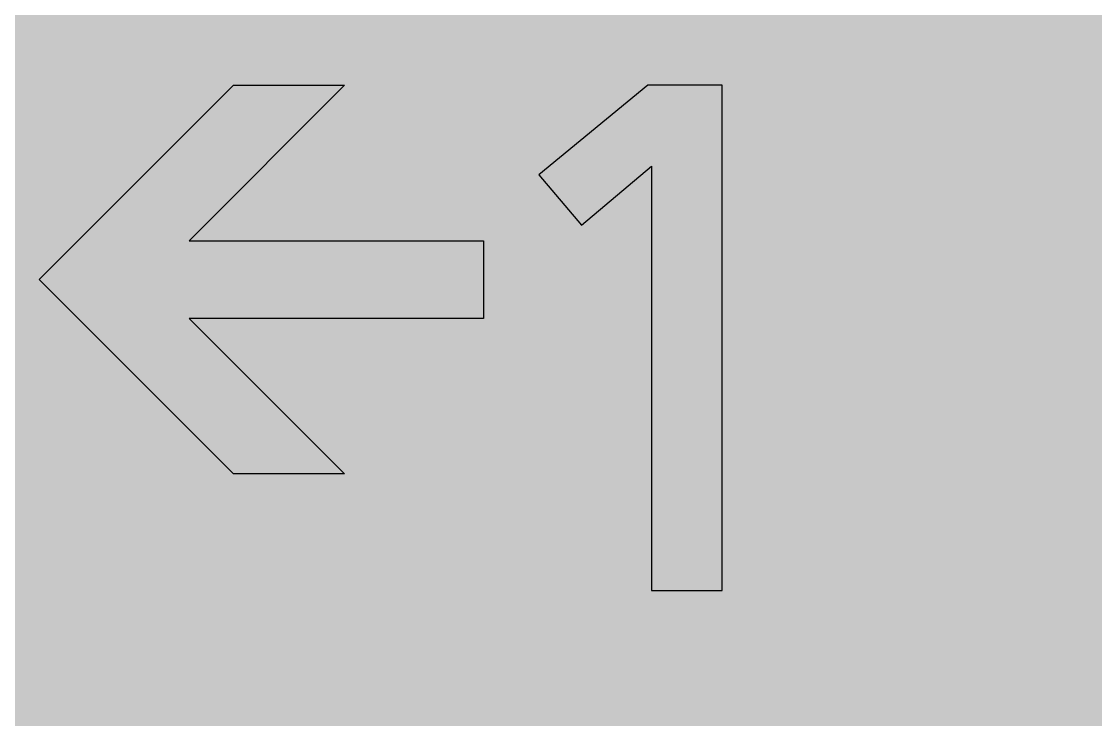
# Model space of a CAD drawing. Header units: millimetres. Extents: x 0 to 212, y 0 to 212.
# Drawn here: x 44.8 to 113, y 44.4 to 88.8 of the extents above; entities that cross this region are included whole.
import ezdxf

# ---------------------------------------------------------------- set-up
doc = ezdxf.new("R2010")
doc.units = ezdxf.units.MM

msp = doc.modelspace()

# ---------------------------------------------------------------- hatches: boundary and pattern name
for color, points in [(254, [(211.7189, 105.8869), (211.709, 107.2007), (211.6861, 108.5139), (211.6455, 109.8245), (211.5871, 111.1326), (211.5134, 112.4407), (211.4245, 113.7437), (211.3204, 115.0468), (211.201, 116.3447), (211.0638, 117.6426), (210.9114, 118.9355), (210.7413, 120.2258), (210.5584, 121.5136), (210.3577, 122.7988), (210.1418, 124.079), (209.9107, 125.3566), (209.6643, 126.6292), (209.4027, 127.8992), (209.1258, 129.1641), (208.8337, 130.4239), (208.5264, 131.6812), (208.2038, 132.936), (207.866, 134.1831), (207.5104, 135.4277), (207.1421, 136.6647), (206.7611, 137.8991), (206.3623, 139.1285), (205.9483, 140.3502), (205.5216, 141.5694), (205.0771, 142.781), (204.6199, 143.9901), (204.1474, 145.1915), (203.6623, 146.3853), (203.1619, 147.574), (202.6463, 148.7576), (202.1154, 149.9362), (201.5693, 151.1046), (201.0105, 152.2705), (200.439, 153.4262), (199.8523, 154.5768), (199.2503, 155.7198), (198.6356, 156.8577), (198.0057, 157.9855), (197.3605, 159.1081), (196.7052, 160.2232), (196.0321, 161.3281), (195.3489, 162.4279), (194.6504, 163.5176), (193.9366, 164.6022), (193.2102, 165.6766), (192.471, 166.7434), (191.7167, 167.8), (190.9521, 168.849), (190.1698, 169.8904), (189.3773, 170.9217), (188.5696, 171.9428), (187.7517, 172.9562), (186.9161, 173.9621), (186.0702, 174.9552), (185.2117, 175.9407), (184.338, 176.9161), (183.454, 177.8838), (182.5549, 178.8389), (181.643, 179.7837), (180.721, 180.7185), (179.7837, 181.643), (178.8389, 182.5549), (177.8838, 183.454), (176.9161, 184.338), (175.9407, 185.2117), (174.9552, 186.0702), (173.9621, 186.9161), (172.9562, 187.7492), (171.9428, 188.5696), (170.9217, 189.3773), (169.8904, 190.1698), (168.849, 190.9496), (167.8, 191.7167), (166.7408, 192.471), (165.6766, 193.2102), (164.6022, 193.9366), (163.5176, 194.6504), (162.4279, 195.3489), (161.3281, 196.0321), (160.2232, 196.7052), (159.1081, 197.3631), (157.9855, 198.0057), (156.8577, 198.6356), (155.7198, 199.2503), (154.5768, 199.8523), (153.4262, 200.439), (152.2705, 201.0131), (151.1046, 201.5719), (149.9362, 202.1154), (148.7576, 202.6463), (147.574, 203.1619), (146.3853, 203.6623), (145.1889, 204.15), (143.9875, 204.6199), (142.781, 205.0796), (141.5694, 205.5216), (140.3502, 205.9483), (139.1285, 206.3623), (137.8991, 206.7611), (136.6647, 207.1446), (135.4252, 207.5129), (134.1831, 207.866), (132.9334, 208.2038), (131.6812, 208.5264), (130.4239, 208.8337), (129.1641, 209.1284), (127.8966, 209.4052), (126.6292, 209.6668), (125.3541, 209.9132), (124.0765, 210.1444), (122.7963, 210.3603), (121.5136, 210.5584), (120.2258, 210.7438), (118.9355, 210.9114), (117.6401, 211.0638), (116.3447, 211.201), (115.0468, 211.3229), (113.7437, 211.4271), (112.4382, 211.516), (111.1326, 211.5896), (109.8245, 211.6455), (108.5113, 211.6861), (107.1982, 211.7115), (105.885, 211.7192), (104.5693, 211.7115), (103.2561, 211.6861), (101.9454, 211.6455), (100.6373, 211.5896), (99.3292, 211.516), (98.0262, 211.4271), (96.7232, 211.3229), (95.4253, 211.201), (94.1273, 211.0638), (92.8345, 210.9114), (91.5441, 210.7438), (90.2564, 210.5584), (88.9711, 210.3603), (87.691, 210.1444), (86.4133, 209.9132), (85.1408, 209.6668), (83.8708, 209.4052), (82.6059, 209.1284), (81.346, 208.8337), (80.0887, 208.5264), (78.834, 208.2038), (77.5868, 207.866), (76.3422, 207.5129), (75.1053, 207.1446), (73.8708, 206.7611), (72.6415, 206.3623), (71.4197, 205.9483), (70.2005, 205.5216), (68.9889, 205.0796), (67.7799, 204.6199), (66.5785, 204.15), (65.3847, 203.6623), (64.196, 203.1619), (63.0123, 202.6463), (61.8338, 202.1154), (60.6628, 201.5719), (59.4995, 201.0131), (58.3438, 200.439), (57.1932, 199.8523), (56.0502, 199.2503), (54.9123, 198.6356), (53.7845, 198.0057), (52.6618, 197.3631), (51.5468, 196.7052), (50.4419, 196.0321), (49.342, 195.3489), (48.2524, 194.6504), (47.1678, 193.9366), (46.0934, 193.2102), (45.0266, 192.471), (43.9699, 191.7167), (42.9209, 190.9496), (41.8795, 190.1698), (40.8483, 189.3773), (39.8272, 188.5696), (38.8137, 187.7492), (37.8079, 186.9161), (36.8148, 186.0702), (35.8292, 185.2117), (34.8539, 184.338), (33.8861, 183.454), (32.9311, 182.5549), (31.9862, 181.643), (31.049, 180.7185), (30.1269, 179.7837), (29.2151, 178.8389), (28.3159, 177.8838), (27.432, 176.9161), (26.5582, 175.9407), (25.6997, 174.9552), (24.8539, 173.9621), (24.0208, 172.9562), (23.2004, 171.9428), (22.3926, 170.9217), (21.6002, 169.8904), (20.8204, 168.849), (20.0533, 167.8), (19.2989, 166.7434), (18.5598, 165.6766), (17.8333, 164.6022), (17.1196, 163.5176), (16.4211, 162.4279), (15.7378, 161.3281), (15.0647, 160.2232), (14.4069, 159.1081), (13.7643, 157.9855), (13.1343, 156.8577), (12.5197, 155.7198), (11.9177, 154.5768), (11.3309, 153.4262), (10.7569, 152.2705), (10.1981, 151.1046), (9.6545, 149.9362), (9.1237, 148.7576), (8.6081, 147.574), (8.1077, 146.3853), (7.62, 145.1915), (7.1501, 143.9901), (6.6904, 142.781), (6.2484, 141.5694), (5.8217, 140.3502), (5.4077, 139.1285), (5.0089, 137.8991), (4.6253, 136.6647), (4.257, 135.4277), (3.904, 134.1831), (3.5662, 132.936), (3.2436, 131.6812), (2.9362, 130.4239), (2.6416, 129.1641), (2.3647, 127.8992), (2.1031, 126.6292), (1.8567, 125.3566), (1.6256, 124.079), (1.4097, 122.7988), (1.2116, 121.5136), (1.0262, 120.2258), (0.8585, 118.9355), (0.7061, 117.6426), (0.569, 116.3447), (0.447, 115.0468), (0.3429, 113.7437), (0.254, 112.4407), (0.1803, 111.1326), (0.1245, 109.8245), (0.0838, 108.5139), (0.0584, 107.2007), (0.0508, 105.885), (0.0584, 104.5718), (0.0838, 103.2586), (0.1245, 101.9454), (0.1803, 100.6373), (0.254, 99.3318), (0.3429, 98.0262), (0.447, 96.7232), (0.569, 95.4253), (0.7061, 94.1299), (0.8585, 92.8345), (1.0262, 91.5441), (1.2116, 90.2564), (1.4097, 88.9737), (1.6256, 87.6935), (1.8567, 86.4159), (2.1031, 85.1408), (2.3647, 83.8733), (2.6416, 82.6059), (2.9362, 81.346), (3.2436, 80.0887), (3.5662, 78.8365), (3.904, 77.5868), (4.257, 76.3448), (4.6253, 75.1053), (5.0089, 73.8708), (5.4077, 72.6415), (5.8217, 71.4197), (6.2484, 70.2005), (6.6904, 68.9889), (7.1501, 67.7824), (7.62, 66.581), (8.1077, 65.3847), (8.6081, 64.196), (9.1237, 63.0123), (9.6545, 61.8338), (10.1981, 60.6654), (10.7569, 59.4995), (11.3309, 58.3438), (11.9177, 57.1932), (12.5197, 56.0502), (13.1343, 54.9123), (13.7643, 53.7845), (14.4069, 52.6618), (15.0647, 51.5468), (15.7378, 50.4419), (16.4211, 49.342), (17.1196, 48.2524), (17.8333, 47.1678), (18.5598, 46.0934), (19.2989, 45.0291), (20.0533, 43.9699), (20.8204, 42.9209), (21.6002, 41.8795), (22.3926, 40.8483), (23.2004, 39.8272), (24.0208, 38.8137), (24.8539, 37.8079), (25.6997, 36.8148), (26.5582, 35.8292), (27.432, 34.8539), (28.3159, 33.8861), (29.2151, 32.9311), (30.1269, 31.9862), (31.049, 31.049), (31.9862, 30.1269), (32.9311, 29.2151), (33.8861, 28.3159), (34.8539, 27.432), (35.8292, 26.5582), (36.8148, 25.6997), (37.8079, 24.8539), (38.8137, 24.0182), (39.8272, 23.2004), (40.8483, 22.3926), (41.8795, 21.6002), (42.9209, 20.8178), (43.9699, 20.0533), (45.0266, 19.2989), (46.0934, 18.5598), (47.1678, 17.8333), (48.2524, 17.1196), (49.342, 16.4211), (50.4419, 15.7378), (51.5468, 15.0647), (52.6618, 14.4094), (53.7845, 13.7643), (54.9123, 13.1343), (56.0502, 12.5197), (57.1932, 11.9177), (58.3438, 11.3309), (59.4995, 10.7594), (60.6628, 10.2006), (61.8338, 9.6545), (63.0123, 9.1237), (64.196, 8.6081), (65.3847, 8.1077), (66.5785, 7.6225), (67.7799, 7.1501), (68.9889, 6.6929), (70.2005, 6.2484), (71.4197, 5.8217), (72.6415, 5.4077), (73.8708, 5.0089), (75.1053, 4.6279), (76.3422, 4.2596), (77.5868, 3.904), (78.834, 3.5662), (80.0887, 3.2436), (81.346, 2.9362), (82.6059, 2.6441), (83.8708, 2.3673), (85.1408, 2.1057), (86.4133, 1.8593), (87.691, 1.6281), (88.9711, 1.4122), (90.2564, 1.2116), (91.5441, 1.0287), (92.8345, 0.8585), (94.1273, 0.7061), (95.4253, 0.569), (96.7232, 0.4496), (98.0262, 0.3454), (99.3292, 0.2565), (100.6373, 0.1829), (101.9454, 0.1245), (103.2561, 0.0838), (104.5693, 0.061), (105.885, 0.0533), (107.1982, 0.061), (108.5113, 0.0838), (109.8245, 0.1245), (111.1326, 0.1829), (112.4382, 0.2565), (113.7437, 0.3454), (115.0468, 0.4496), (116.3447, 0.569), (117.6401, 0.7061), (118.9355, 0.8585), (120.2258, 1.0287), (121.5136, 1.2116), (122.7963, 1.4122), (124.0765, 1.6281), (125.3541, 1.8593), (126.6292, 2.1057), (127.8966, 2.3673), (129.1641, 2.6441), (130.4239, 2.9362), (131.6812, 3.2436), (132.9334, 3.5662), (134.1831, 3.904), (135.4252, 4.2596), (136.6647, 4.6279), (137.8991, 5.0089), (139.1285, 5.4077), (140.3502, 5.8217), (141.5694, 6.2484), (142.781, 6.6929), (143.9875, 7.1501), (145.1889, 7.6225), (146.3853, 8.1077), (147.574, 8.6081), (148.7576, 9.1237), (149.9362, 9.6545), (151.1046, 10.2006), (152.2705, 10.7594), (153.4262, 11.3309), (154.5768, 11.9177), (155.7198, 12.5197), (156.8577, 13.1343), (157.9855, 13.7643), (159.1081, 14.4094), (160.2232, 15.0647), (161.3281, 15.7378), (162.4279, 16.4211), (163.5176, 17.1196), (164.6022, 17.8333), (165.6766, 18.5598), (166.7408, 19.2989), (167.8, 20.0533), (168.849, 20.8178), (169.8904, 21.6002), (170.9217, 22.3926), (171.9428, 23.2004), (172.9562, 24.0182), (173.9621, 24.8539), (174.9552, 25.6997), (175.9407, 26.5582), (176.9161, 27.432), (177.8838, 28.3159), (178.8389, 29.2151), (179.7837, 30.1269), (180.721, 31.049), (181.643, 31.9862), (182.5549, 32.9311), (183.454, 33.8861), (184.338, 34.8539), (185.2117, 35.8292), (186.0702, 36.8148), (186.9161, 37.8079), (187.7517, 38.8137), (188.5696, 39.8272), (189.3773, 40.8483), (190.1698, 41.8795), (190.9521, 42.9209), (191.7167, 43.9699), (192.471, 45.0291), (193.2102, 46.0934), (193.9366, 47.1678), (194.6504, 48.2524), (195.3489, 49.342), (196.0321, 50.4419), (196.7052, 51.5468), (197.3605, 52.6618), (198.0057, 53.7845), (198.6356, 54.9123), (199.2503, 56.0502), (199.8523, 57.1932), (200.439, 58.3438), (201.0105, 59.4995), (201.5693, 60.6654), (202.1154, 61.8338), (202.6463, 63.0123), (203.1619, 64.196), (203.6623, 65.3847), (204.1474, 66.581), (204.6199, 67.7824), (205.0771, 68.9889), (205.5216, 70.2005), (205.9483, 71.4197), (206.3623, 72.6415), (206.7611, 73.8708), (207.1421, 75.1053), (207.5104, 76.3448), (207.866, 77.5868), (208.2038, 78.8365), (208.5264, 80.0887), (208.8337, 81.346), (209.1258, 82.6059), (209.4027, 83.8733), (209.6643, 85.1408), (209.9107, 86.4159), (210.1418, 87.6935), (210.3577, 88.9737), (210.5584, 90.2564), (210.7413, 91.5441), (210.9114, 92.8345), (211.0638, 94.1299), (211.201, 95.4253), (211.3204, 96.7232), (211.4245, 98.0262), (211.5134, 99.3318), (211.5871, 100.6373), (211.6455, 101.9454), (211.6861, 103.2586), (211.709, 104.5718), (211.7166, 105.885)]), (59, [(45.9133, 72.3731), (58.2605, 84.7203), (65.3161, 84.7203), (55.4383, 74.8425), (74.1355, 74.8425), (74.1355, 69.9036), (55.4383, 69.9036), (65.3161, 60.0258), (58.2605, 60.0258)]), (59, [(84.8184, 52.6175), (89.3135, 52.6175), (89.3135, 84.7203), (84.5894, 84.7203), (77.6633, 79.0328), (80.3698, 75.8222), (84.8184, 79.5828)])]:
    msp.add_hatch(color=color).paths.add_polyline_path(points)
h = msp.add_hatch(color=59)
edge = h.paths.add_edge_path()
edge.add_line((105.2724, 81.5548), (105.316, 81.5543))
edge.add_line((105.316, 81.5543), (105.3617, 81.5543))
edge.add_line((105.3617, 81.5543), (105.4075, 81.5518))
edge.add_line((105.4075, 81.5518), (105.4506, 81.5518))
edge.add_line((105.4506, 81.5518), (105.4964, 81.5518))
edge.add_line((105.4964, 81.5518), (105.5421, 81.5492))
edge.add_line((105.5421, 81.5492), (105.5853, 81.5492))
edge.add_line((105.5853, 81.5492), (105.631, 81.5467))
edge.add_line((105.631, 81.5467), (105.6767, 81.5442))
edge.add_line((105.6767, 81.5442), (105.7199, 81.5416))
edge.add_line((105.7199, 81.5416), (105.7656, 81.5391))
edge.add_line((105.7656, 81.5391), (105.8113, 81.5365))
edge.add_line((105.8113, 81.5365), (105.857, 81.534))
edge.add_line((105.857, 81.534), (105.9002, 81.5315))
edge.add_line((105.9002, 81.5315), (105.9459, 81.5264))
edge.add_line((105.9459, 81.5264), (105.9917, 81.5238))
edge.add_line((105.9917, 81.5238), (106.0374, 81.5188))
edge.add_line((106.0374, 81.5188), (106.0831, 81.5137))
edge.add_line((106.0831, 81.5137), (106.1288, 81.5086))
edge.add_line((106.1288, 81.5086), (106.172, 81.5035))
edge.add_line((106.172, 81.5035), (106.2177, 81.4984))
edge.add_line((106.2177, 81.4984), (106.266, 81.4908))
edge.add_line((106.266, 81.4908), (106.3117, 81.4857))
edge.add_line((106.3117, 81.4857), (106.3574, 81.4781))
edge.add_line((106.3574, 81.4781), (106.4031, 81.4705))
edge.add_line((106.4031, 81.4705), (106.4489, 81.4654))
edge.add_line((106.4489, 81.4654), (106.4971, 81.4553))
edge.add_line((106.4971, 81.4553), (106.5428, 81.4476))
edge.add_line((106.5428, 81.4476), (106.5911, 81.44))
edge.add_line((106.5911, 81.44), (106.6368, 81.4299))
edge.add_line((106.6368, 81.4299), (106.6851, 81.4197))
edge.add_line((106.6851, 81.4197), (106.7333, 81.4095))
edge.add_line((106.7333, 81.4095), (106.7816, 81.3994))
edge.add_line((106.7816, 81.3994), (106.8299, 81.3892))
edge.add_line((106.8299, 81.3892), (106.8781, 81.3791))
edge.add_line((106.8781, 81.3791), (106.9264, 81.3664))
edge.add_line((106.9264, 81.3664), (106.9746, 81.3537))
edge.add_line((106.9746, 81.3537), (107.0254, 81.341))
edge.add_line((107.0254, 81.341), (107.0737, 81.3283))
edge.add_line((107.0737, 81.3283), (107.1245, 81.3156))
edge.add_line((107.1245, 81.3156), (107.1728, 81.3003))
edge.add_line((107.1728, 81.3003), (107.2236, 81.2851))
edge.add_line((107.2236, 81.2851), (107.2744, 81.2698))
edge.add_line((107.2744, 81.2698), (107.3252, 81.2546))
edge.add_line((107.3252, 81.2546), (107.3785, 81.2394))
edge.add_line((107.3785, 81.2394), (107.4293, 81.2216))
edge.add_line((107.4293, 81.2216), (107.4826, 81.2038))
edge.add_line((107.4826, 81.2038), (107.5334, 81.186))
edge.add_line((107.5334, 81.186), (107.5868, 81.1682))
edge.add_line((107.5868, 81.1682), (107.6401, 81.1505))
edge.add_line((107.6401, 81.1505), (107.6935, 81.1301))
edge.add_line((107.6935, 81.1301), (107.7493, 81.1098))
edge.add_line((107.7493, 81.1098), (107.8027, 81.0895))
edge.add_line((107.8027, 81.0895), (107.8586, 81.0666))
edge.add_line((107.8586, 81.0666), (107.9144, 81.0463))
edge.add_line((107.9144, 81.0463), (107.9703, 81.0235))
edge.add_line((107.9703, 81.0235), (108.0262, 81.0006))
edge.add_line((108.0262, 81.0006), (108.0821, 80.9752))
edge.add_line((108.0821, 80.9752), (108.1405, 80.9523))
edge.add_line((108.1405, 80.9523), (108.1989, 80.9269))
edge.add_line((108.1989, 80.9269), (108.2573, 80.9015))
edge.add_line((108.2573, 80.9015), (108.3158, 80.8761))
edge.add_line((108.3158, 80.8761), (108.3742, 80.8482))
edge.add_line((108.3742, 80.8482), (108.4351, 80.8203))
edge.add_line((108.4351, 80.8203), (109.813, 83.9858))
edge.add_line((109.813, 83.9858), (109.7661, 84.0105))
edge.add_line((109.7661, 84.0105), (109.7204, 84.0359))
edge.add_line((109.7204, 84.0359), (109.6721, 84.0613))
edge.add_line((109.6721, 84.0613), (109.6239, 84.0892))
edge.add_line((109.6239, 84.0892), (109.5731, 84.1146))
edge.add_line((109.5731, 84.1146), (109.5223, 84.14))
edge.add_line((109.5223, 84.14), (109.4715, 84.168))
edge.add_line((109.4715, 84.168), (109.4181, 84.1934))
edge.add_line((109.4181, 84.1934), (109.3648, 84.2188))
edge.add_line((109.3648, 84.2188), (109.3114, 84.2467))
edge.add_line((109.3114, 84.2467), (109.2556, 84.2721))
edge.add_line((109.2556, 84.2721), (109.1971, 84.2975))
edge.add_line((109.1971, 84.2975), (109.1413, 84.3255))
edge.add_line((109.1413, 84.3255), (109.0828, 84.3509))
edge.add_line((109.0828, 84.3509), (109.0219, 84.3763))
edge.add_line((109.0219, 84.3763), (108.9635, 84.4017))
edge.add_line((108.9635, 84.4017), (108.9025, 84.4271))
edge.add_line((108.9025, 84.4271), (108.839, 84.455))
edge.add_line((108.839, 84.455), (108.7755, 84.4804))
edge.add_line((108.7755, 84.4804), (108.712, 84.5033))
edge.add_line((108.712, 84.5033), (108.646, 84.5287))
edge.add_line((108.646, 84.5287), (108.5799, 84.5541))
edge.add_line((108.5799, 84.5541), (108.5139, 84.5795))
edge.add_line((108.5139, 84.5795), (108.4453, 84.6023))
edge.add_line((108.4453, 84.6023), (108.3767, 84.6277))
edge.add_line((108.3767, 84.6277), (108.3056, 84.6506))
edge.add_line((108.3056, 84.6506), (108.237, 84.6734))
edge.add_line((108.237, 84.6734), (108.1634, 84.6963))
edge.add_line((108.1634, 84.6963), (108.0922, 84.7192))
edge.add_line((108.0922, 84.7192), (108.0186, 84.742))
edge.add_line((108.0186, 84.742), (107.9424, 84.7649))
edge.add_line((107.9424, 84.7649), (107.8687, 84.7877))
edge.add_line((107.8687, 84.7877), (107.7925, 84.8081))
edge.add_line((107.7925, 84.8081), (107.7138, 84.8284))
edge.add_line((107.7138, 84.8284), (107.6376, 84.8487))
edge.add_line((107.6376, 84.8487), (107.5588, 84.869))
edge.add_line((107.5588, 84.869), (107.4776, 84.8893))
edge.add_line((107.4776, 84.8893), (107.3963, 84.9071))
edge.add_line((107.3963, 84.9071), (107.315, 84.9249))
edge.add_line((107.315, 84.9249), (107.2337, 84.9452))
edge.add_line((107.2337, 84.9452), (107.1499, 84.9605))
edge.add_line((107.1499, 84.9605), (107.0661, 84.9782))
edge.add_line((107.0661, 84.9782), (106.9797, 84.996))
edge.add_line((106.9797, 84.996), (106.8934, 85.0113))
edge.add_line((106.8934, 85.0113), (106.807, 85.0265))
edge.add_line((106.807, 85.0265), (106.7206, 85.0392))
edge.add_line((106.7206, 85.0392), (106.6317, 85.0544))
edge.add_line((106.6317, 85.0544), (106.5428, 85.0671))
edge.add_line((106.5428, 85.0671), (106.4514, 85.0798))
edge.add_line((106.4514, 85.0798), (106.36, 85.0925))
edge.add_line((106.36, 85.0925), (106.2685, 85.1027))
edge.add_line((106.2685, 85.1027), (106.1745, 85.1129))
edge.add_line((106.1745, 85.1129), (106.0806, 85.123))
edge.add_line((106.0806, 85.123), (105.9866, 85.1332))
edge.add_line((105.9866, 85.1332), (105.8926, 85.1408))
edge.add_line((105.8926, 85.1408), (105.7961, 85.1484))
edge.add_line((105.7961, 85.1484), (105.697, 85.1535))
edge.add_line((105.697, 85.1535), (105.6005, 85.1611))
edge.add_line((105.6005, 85.1611), (105.5014, 85.1637))
edge.add_line((105.5014, 85.1637), (105.4024, 85.1687))
edge.add_line((105.4024, 85.1687), (105.3008, 85.1713))
edge.add_line((105.3008, 85.1713), (105.1992, 85.1738))
edge.add_line((105.1992, 85.1738), (105.0976, 85.1764))
edge.add_line((105.0976, 85.1764), (104.996, 85.1764))
edge.add_line((104.996, 85.1764), (104.6861, 85.1687))
edge.add_line((104.6861, 85.1687), (104.3813, 85.151))
edge.add_line((104.3813, 85.151), (104.079, 85.1205))
edge.add_line((104.079, 85.1205), (103.7819, 85.0773))
edge.add_line((103.7819, 85.0773), (103.4898, 85.024))
edge.add_line((103.4898, 85.024), (103.2002, 84.9554))
edge.add_line((103.2002, 84.9554), (102.9183, 84.8792))
edge.add_line((102.9183, 84.8792), (102.6363, 84.7877))
edge.add_line((102.6363, 84.7877), (102.362, 84.6887))
edge.add_line((102.362, 84.6887), (102.0902, 84.5744))
edge.add_line((102.0902, 84.5744), (101.8235, 84.4525))
edge.add_line((101.8235, 84.4525), (101.5619, 84.3178))
edge.add_line((101.5619, 84.3178), (101.3028, 84.1731))
edge.add_line((101.3028, 84.1731), (101.0514, 84.0181))
edge.add_line((101.0514, 84.0181), (100.7999, 83.8505))
edge.add_line((100.7999, 83.8505), (100.5561, 83.6752))
edge.add_line((100.5561, 83.6752), (100.3173, 83.4873))
edge.add_line((100.3173, 83.4873), (100.0811, 83.2917))
edge.add_line((100.0811, 83.2917), (99.8499, 83.0859))
edge.add_line((99.8499, 83.0859), (99.6239, 82.87))
edge.add_line((99.6239, 82.87), (99.4029, 82.644))
edge.add_line((99.4029, 82.644), (99.1845, 82.4078))
edge.add_line((99.1845, 82.4078), (98.9736, 82.1639))
edge.add_line((98.9736, 82.1639), (98.7654, 81.9099))
edge.add_line((98.7654, 81.9099), (98.5622, 81.6458))
edge.add_line((98.5622, 81.6458), (98.364, 81.374))
edge.add_line((98.364, 81.374), (98.171, 81.0946))
edge.add_line((98.171, 81.0946), (97.9805, 80.805))
edge.add_line((97.9805, 80.805), (97.7976, 80.5078))
edge.add_line((97.7976, 80.5078), (97.6173, 80.2005))
edge.add_line((97.6173, 80.2005), (97.4446, 79.8855))
edge.add_line((97.4446, 79.8855), (97.2744, 79.5655))
edge.add_line((97.2744, 79.5655), (97.1093, 79.2353))
edge.add_line((97.1093, 79.2353), (96.9493, 78.8975))
edge.add_line((96.9493, 78.8975), (96.7943, 78.552))
edge.add_line((96.7943, 78.552), (96.6445, 78.199))
edge.add_line((96.6445, 78.199), (96.4997, 77.8383))
edge.add_line((96.4997, 77.8383), (96.36, 77.47))
edge.add_line((96.36, 77.47), (96.2254, 77.0966))
edge.add_line((96.2254, 77.0966), (96.0933, 76.7156))
edge.add_line((96.0933, 76.7156), (95.9688, 76.327))
edge.add_line((95.9688, 76.327), (95.8494, 75.9308))
edge.add_line((95.8494, 75.9308), (95.7351, 75.5294))
edge.add_line((95.7351, 75.5294), (95.6259, 75.123))
edge.add_line((95.6259, 75.123), (95.5192, 74.709))
edge.add_line((95.5192, 74.709), (95.4202, 74.2899))
edge.add_line((95.4202, 74.2899), (95.3262, 73.8632))
edge.add_line((95.3262, 73.8632), (95.2373, 73.4339))
edge.add_line((95.2373, 73.4339), (95.1535, 72.9971))
edge.add_line((95.1535, 72.9971), (95.0747, 72.5526))
edge.add_line((95.0747, 72.5526), (95.0011, 72.1055))
edge.add_line((95.0011, 72.1055), (94.935, 71.6534))
edge.add_line((94.935, 71.6534), (94.8715, 71.1962))
edge.add_line((94.8715, 71.1962), (94.8131, 70.7339))
edge.add_line((94.8131, 70.7339), (94.7623, 70.2666))
edge.add_line((94.7623, 70.2666), (94.7166, 69.7941))
edge.add_line((94.7166, 69.7941), (94.6734, 69.3166))
edge.add_line((94.6734, 69.3166), (94.6379, 68.8365))
edge.add_line((94.6379, 68.8365), (94.6074, 68.3514))
edge.add_line((94.6074, 68.3514), (94.5845, 67.8637))
edge.add_line((94.5845, 67.8637), (94.5642, 67.371))
edge.add_line((94.5642, 67.371), (94.549, 66.8731))
edge.add_line((94.549, 66.8731), (94.5413, 66.3727))
edge.add_line((94.5413, 66.3727), (94.5388, 65.8698))
edge.add_line((94.5388, 65.8698), (94.5413, 65.4507))
edge.add_line((94.5413, 65.4507), (94.5464, 65.0367))
edge.add_line((94.5464, 65.0367), (94.554, 64.6278))
edge.add_line((94.554, 64.6278), (94.5642, 64.2264))
edge.add_line((94.5642, 64.2264), (94.5794, 63.8327))
edge.add_line((94.5794, 63.8327), (94.5972, 63.4441))
edge.add_line((94.5972, 63.4441), (94.6201, 63.0631))
edge.add_line((94.6201, 63.0631), (94.6455, 62.6872))
edge.add_line((94.6455, 62.6872), (94.6734, 62.3164))
edge.add_line((94.6734, 62.3164), (94.7064, 61.9557))
edge.add_line((94.7064, 61.9557), (94.742, 61.6001))
edge.add_line((94.742, 61.6001), (94.7826, 61.2496))
edge.add_line((94.7826, 61.2496), (94.8258, 60.9067))
edge.add_line((94.8258, 60.9067), (94.8715, 60.5688))
edge.add_line((94.8715, 60.5688), (94.9223, 60.2386))
edge.add_line((94.9223, 60.2386), (94.9757, 59.9161))
edge.add_line((94.9757, 59.9161), (95.0341, 59.5986))
edge.add_line((95.0341, 59.5986), (95.0976, 59.2887))
edge.add_line((95.0976, 59.2887), (95.1636, 58.9839))
edge.add_line((95.1636, 58.9839), (95.2322, 58.6867))
edge.add_line((95.2322, 58.6867), (95.3059, 58.3946))
edge.add_line((95.3059, 58.3946), (95.3846, 58.1101))
edge.add_line((95.3846, 58.1101), (95.4659, 57.8333))
edge.add_line((95.4659, 57.8333), (95.5523, 57.5615))
edge.add_line((95.5523, 57.5615), (95.6437, 57.2948))
edge.add_line((95.6437, 57.2948), (95.7377, 57.0382))
edge.add_line((95.7377, 57.0382), (95.8342, 56.7842))
edge.add_line((95.8342, 56.7842), (95.9383, 56.5404))
edge.add_line((95.9383, 56.5404), (96.045, 56.3016))
edge.add_line((96.045, 56.3016), (96.1568, 56.0705))
edge.add_line((96.1568, 56.0705), (96.2711, 55.8444))
edge.add_line((96.2711, 55.8444), (96.3905, 55.626))
edge.add_line((96.3905, 55.626), (96.5149, 55.4126))
edge.add_line((96.5149, 55.4126), (96.6445, 55.2069))
edge.add_line((96.6445, 55.2069), (96.7765, 55.0088))
edge.add_line((96.7765, 55.0088), (96.9137, 54.8157))
edge.add_line((96.9137, 54.8157), (97.0559, 54.6303))
edge.add_line((97.0559, 54.6303), (97.2033, 54.4525))
edge.add_line((97.2033, 54.4525), (97.3557, 54.2798))
edge.add_line((97.3557, 54.2798), (97.5106, 54.1147))
edge.add_line((97.5106, 54.1147), (97.6732, 53.9547))
edge.add_line((97.6732, 53.9547), (97.8383, 53.8023))
edge.add_line((97.8383, 53.8023), (98.0084, 53.6575))
edge.add_line((98.0084, 53.6575), (98.1837, 53.5178))
edge.add_line((98.1837, 53.5178), (98.3615, 53.3857))
edge.add_line((98.3615, 53.3857), (98.5469, 53.2613))
edge.add_line((98.5469, 53.2613), (98.7374, 53.1419))
edge.add_line((98.7374, 53.1419), (98.933, 53.0301))
edge.add_line((98.933, 53.0301), (99.1311, 52.9234))
edge.add_line((99.1311, 52.9234), (99.3369, 52.8244))
edge.add_line((99.3369, 52.8244), (99.5451, 52.7329))
edge.add_line((99.5451, 52.7329), (99.761, 52.6491))
edge.add_line((99.761, 52.6491), (99.9795, 52.5704))
edge.add_line((99.9795, 52.5704), (100.2055, 52.4993))
edge.add_line((100.2055, 52.4993), (100.4367, 52.4332))
edge.add_line((100.4367, 52.4332), (100.6704, 52.3748))
edge.add_line((100.6704, 52.3748), (100.9117, 52.324))
edge.add_line((100.9117, 52.324), (101.158, 52.2808))
edge.add_line((101.158, 52.2808), (101.4095, 52.2427))
edge.add_line((101.4095, 52.2427), (101.666, 52.2122))
edge.add_line((101.666, 52.2122), (101.9302, 52.1868))
edge.add_line((101.9302, 52.1868), (102.1969, 52.1716))
edge.add_line((102.1969, 52.1716), (102.4712, 52.1614))
edge.add_line((102.4712, 52.1614), (102.7506, 52.1564))
edge.add_line((102.7506, 52.1564), (102.9538, 52.1589))
edge.add_line((102.9538, 52.1589), (103.157, 52.1665))
edge.add_line((103.157, 52.1665), (103.3577, 52.1792))
edge.add_line((103.3577, 52.1792), (103.5583, 52.1945))
edge.add_line((103.5583, 52.1945), (103.759, 52.2173))
edge.add_line((103.759, 52.2173), (103.9571, 52.2427))
edge.add_line((103.9571, 52.2427), (104.1552, 52.2732))
edge.add_line((104.1552, 52.2732), (104.3508, 52.3113))
edge.add_line((104.3508, 52.3113), (104.5464, 52.3519))
edge.add_line((104.5464, 52.3519), (104.7394, 52.3977))
edge.add_line((104.7394, 52.3977), (104.9299, 52.4485))
edge.add_line((104.9299, 52.4485), (105.1204, 52.5043))
edge.add_line((105.1204, 52.5043), (105.3084, 52.5653))
edge.add_line((105.3084, 52.5653), (105.4964, 52.6313))
edge.add_line((105.4964, 52.6313), (105.6792, 52.705))
edge.add_line((105.6792, 52.705), (105.8621, 52.7812))
edge.add_line((105.8621, 52.7812), (106.0425, 52.8625))
edge.add_line((106.0425, 52.8625), (106.2228, 52.9488))
edge.add_line((106.2228, 52.9488), (106.3981, 53.0428))
edge.add_line((106.3981, 53.0428), (106.5733, 53.1393))
edge.add_line((106.5733, 53.1393), (106.746, 53.2435))
edge.add_line((106.746, 53.2435), (106.9137, 53.3502))
edge.add_line((106.9137, 53.3502), (107.0813, 53.4645))
edge.add_line((107.0813, 53.4645), (107.2464, 53.5838))
edge.add_line((107.2464, 53.5838), (107.409, 53.7083))
edge.add_line((107.409, 53.7083), (107.569, 53.8378))
edge.add_line((107.569, 53.8378), (107.7239, 53.975))
edge.add_line((107.7239, 53.975), (107.8789, 54.1147))
edge.add_line((107.8789, 54.1147), (108.0287, 54.262))
edge.add_line((108.0287, 54.262), (108.1786, 54.4144))
edge.add_line((108.1786, 54.4144), (108.3234, 54.5719))
edge.add_line((108.3234, 54.5719), (108.4656, 54.737))
edge.add_line((108.4656, 54.737), (108.6028, 54.9072))
edge.add_line((108.6028, 54.9072), (108.7374, 55.0799))
edge.add_line((108.7374, 55.0799), (108.8695, 55.2628))
edge.add_line((108.8695, 55.2628), (108.999, 55.4482))
edge.add_line((108.999, 55.4482), (109.1235, 55.6412))
edge.add_line((109.1235, 55.6412), (109.2454, 55.8394))
edge.add_line((109.2454, 55.8394), (109.3648, 56.0451))
edge.add_line((109.3648, 56.0451), (109.4791, 56.2559))
edge.add_line((109.4791, 56.2559), (109.5883, 56.4718))
edge.add_line((109.5883, 56.4718), (109.695, 56.6928))
edge.add_line((109.695, 56.6928), (109.7991, 56.9214))
edge.add_line((109.7991, 56.9214), (109.8956, 57.1551))
edge.add_line((109.8956, 57.1551), (109.9922, 57.3964))
edge.add_line((109.9922, 57.3964), (110.0811, 57.6428))
edge.add_line((110.0811, 57.6428), (110.1674, 57.8968))
edge.add_line((110.1674, 57.8968), (110.2487, 58.1533))
edge.add_line((110.2487, 58.1533), (110.3274, 58.42))
edge.add_line((110.3274, 58.42), (110.4011, 58.6918))
edge.add_line((110.4011, 58.6918), (110.4697, 58.9686))
edge.add_line((110.4697, 58.9686), (110.5332, 59.2531))
edge.add_line((110.5332, 59.2531), (110.5916, 59.5427))
edge.add_line((110.5916, 59.5427), (110.6475, 59.8399))
edge.add_line((110.6475, 59.8399), (110.6957, 60.1421))
edge.add_line((110.6957, 60.1421), (110.7415, 60.452))
edge.add_line((110.7415, 60.452), (110.7796, 60.767))
edge.add_line((110.7796, 60.767), (110.8151, 61.0895))
edge.add_line((110.8151, 61.0895), (110.8456, 61.4197))
edge.add_line((110.8456, 61.4197), (110.8685, 61.755))
edge.add_line((110.8685, 61.755), (110.8888, 62.0979))
edge.add_line((110.8888, 62.0979), (110.9015, 62.4459))
edge.add_line((110.9015, 62.4459), (110.9091, 62.8015))
edge.add_line((110.9091, 62.8015), (110.9116, 63.1647))
edge.add_line((110.9116, 63.1647), (110.9116, 63.4949))
edge.add_line((110.9116, 63.4949), (110.904, 63.8226))
edge.add_line((110.904, 63.8226), (110.8913, 64.1426))
edge.add_line((110.8913, 64.1426), (110.8761, 64.455))
edge.add_line((110.8761, 64.455), (110.8558, 64.7624))
edge.add_line((110.8558, 64.7624), (110.8304, 65.0646))
edge.add_line((110.8304, 65.0646), (110.8024, 65.3593))
edge.add_line((110.8024, 65.3593), (110.7694, 65.6488))
edge.add_line((110.7694, 65.6488), (110.7313, 65.9333))
edge.add_line((110.7313, 65.9333), (110.6881, 66.2102))
edge.add_line((110.6881, 66.2102), (110.6449, 66.482))
edge.add_line((110.6449, 66.482), (110.5941, 66.7461))
edge.add_line((110.5941, 66.7461), (110.5408, 67.0077))
edge.add_line((110.5408, 67.0077), (110.4849, 67.2617))
edge.add_line((110.4849, 67.2617), (110.424, 67.5081))
edge.add_line((110.424, 67.5081), (110.3579, 67.752))
edge.add_line((110.3579, 67.752), (110.2919, 67.9882))
edge.add_line((110.2919, 67.9882), (110.2182, 68.2193))
edge.add_line((110.2182, 68.2193), (110.1446, 68.4428))
edge.add_line((110.1446, 68.4428), (110.0658, 68.6638))
edge.add_line((110.0658, 68.6638), (109.9845, 68.8772))
edge.add_line((109.9845, 68.8772), (109.8982, 69.0855))
edge.add_line((109.8982, 69.0855), (109.8118, 69.2887))
edge.add_line((109.8118, 69.2887), (109.7204, 69.4842))
edge.add_line((109.7204, 69.4842), (109.6264, 69.6773))
edge.add_line((109.6264, 69.6773), (109.5299, 69.8627))
edge.add_line((109.5299, 69.8627), (109.4283, 70.0456))
edge.add_line((109.4283, 70.0456), (109.3267, 70.2208))
edge.add_line((109.3267, 70.2208), (109.22, 70.391))
edge.add_line((109.22, 70.391), (109.1133, 70.5536))
edge.add_line((109.1133, 70.5536), (109.0016, 70.7136))
edge.add_line((109.0016, 70.7136), (108.8898, 70.8685))
edge.add_line((108.8898, 70.8685), (108.773, 71.0184))
edge.add_line((108.773, 71.0184), (108.6561, 71.1606))
edge.add_line((108.6561, 71.1606), (108.5342, 71.3003))
edge.add_line((108.5342, 71.3003), (108.4123, 71.4324))
edge.add_line((108.4123, 71.4324), (108.2878, 71.562))
edge.add_line((108.2878, 71.562), (108.1608, 71.6839))
edge.add_line((108.1608, 71.6839), (108.0313, 71.8033))
edge.add_line((108.0313, 71.8033), (107.9017, 71.915))
edge.add_line((107.9017, 71.915), (107.7671, 72.0242))
edge.add_line((107.7671, 72.0242), (107.6325, 72.1258))
edge.add_line((107.6325, 72.1258), (107.4979, 72.2249))
edge.add_line((107.4979, 72.2249), (107.3582, 72.3189))
edge.add_line((107.3582, 72.3189), (107.2185, 72.4078))
edge.add_line((107.2185, 72.4078), (107.0788, 72.4916))
edge.add_line((107.0788, 72.4916), (106.934, 72.5703))
edge.add_line((106.934, 72.5703), (106.7918, 72.644))
edge.add_line((106.7918, 72.644), (106.647, 72.7126))
edge.add_line((106.647, 72.7126), (106.4997, 72.7786))
edge.add_line((106.4997, 72.7786), (106.3523, 72.837))
edge.add_line((106.3523, 72.837), (106.2025, 72.8929))
edge.add_line((106.2025, 72.8929), (106.0526, 72.9437))
edge.add_line((106.0526, 72.9437), (105.9002, 72.9894))
edge.add_line((105.9002, 72.9894), (105.7504, 73.0326))
edge.add_line((105.7504, 73.0326), (105.598, 73.0682))
edge.add_line((105.598, 73.0682), (105.443, 73.1012))
edge.add_line((105.443, 73.1012), (105.2881, 73.1291))
edge.add_line((105.2881, 73.1291), (105.1331, 73.152))
edge.add_line((105.1331, 73.152), (104.9782, 73.1723))
edge.add_line((104.9782, 73.1723), (104.8233, 73.1876))
edge.add_line((104.8233, 73.1876), (104.6658, 73.1977))
edge.add_line((104.6658, 73.1977), (104.5108, 73.2053))
edge.add_line((104.5108, 73.2053), (104.3534, 73.2079))
edge.add_line((104.3534, 73.2079), (104.2594, 73.2053))
edge.add_line((104.2594, 73.2053), (104.1654, 73.2028))
edge.add_line((104.1654, 73.2028), (104.0714, 73.2003))
edge.add_line((104.0714, 73.2003), (103.9774, 73.1926))
edge.add_line((103.9774, 73.1926), (103.8835, 73.185))
edge.add_line((103.8835, 73.185), (103.7895, 73.1774))
edge.add_line((103.7895, 73.1774), (103.698, 73.1672))
edge.add_line((103.698, 73.1672), (103.6041, 73.1545))
edge.add_line((103.6041, 73.1545), (103.5126, 73.1393))
edge.add_line((103.5126, 73.1393), (103.4186, 73.1241))
edge.add_line((103.4186, 73.1241), (103.3272, 73.1088))
edge.add_line((103.3272, 73.1088), (103.2358, 73.0885))
edge.add_line((103.2358, 73.0885), (103.1443, 73.0682))
edge.add_line((103.1443, 73.0682), (103.0529, 73.0479))
edge.add_line((103.0529, 73.0479), (102.9614, 73.025))
edge.add_line((102.9614, 73.025), (102.87, 72.9996))
edge.add_line((102.87, 72.9996), (102.7811, 72.9742))
edge.add_line((102.7811, 72.9742), (102.6922, 72.9463))
edge.add_line((102.6922, 72.9463), (102.6008, 72.9158))
edge.add_line((102.6008, 72.9158), (102.5119, 72.8853))
edge.add_line((102.5119, 72.8853), (102.423, 72.8548))
edge.add_line((102.423, 72.8548), (102.3341, 72.8218))
edge.add_line((102.3341, 72.8218), (102.2477, 72.7862))
edge.add_line((102.2477, 72.7862), (102.1588, 72.7507))
edge.add_line((102.1588, 72.7507), (102.0724, 72.7126))
edge.add_line((102.0724, 72.7126), (101.9835, 72.6719))
edge.add_line((101.9835, 72.6719), (101.8972, 72.6313))
edge.add_line((101.8972, 72.6313), (101.8108, 72.5907))
edge.add_line((101.8108, 72.5907), (101.7245, 72.5475))
edge.add_line((101.7245, 72.5475), (101.6406, 72.5018))
edge.add_line((101.6406, 72.5018), (101.5543, 72.456))
edge.add_line((101.5543, 72.456), (101.4705, 72.4103))
edge.add_line((101.4705, 72.4103), (101.3866, 72.3621))
edge.add_line((101.3866, 72.3621), (101.3028, 72.3113))
edge.add_line((101.3028, 72.3113), (101.219, 72.2605))
edge.add_line((101.219, 72.2605), (101.1377, 72.2071))
edge.add_line((101.1377, 72.2071), (101.0539, 72.1538))
edge.add_line((101.0539, 72.1538), (100.9726, 72.1004))
edge.add_line((100.9726, 72.1004), (100.8913, 72.0446))
edge.add_line((100.8913, 72.0446), (100.8101, 71.9861))
edge.add_line((100.8101, 71.9861), (100.7288, 71.9277))
edge.add_line((100.7288, 71.9277), (100.65, 71.8668))
edge.add_line((100.65, 71.8668), (100.5713, 71.8058))
edge.add_line((100.5713, 71.8058), (100.4926, 71.7448))
edge.add_line((100.4926, 71.7448), (100.4138, 71.6813))
edge.add_line((100.4138, 71.6813), (100.3351, 71.6178))
edge.add_line((100.3351, 71.6178), (100.2589, 71.5518))
edge.add_line((100.2589, 71.5518), (100.1827, 71.4858))
edge.add_line((100.1827, 71.4858), (100.1065, 71.4172))
edge.add_line((100.1065, 71.4172), (100.0303, 71.3486))
edge.add_line((100.0303, 71.3486), (99.9541, 71.2775))
edge.add_line((99.9541, 71.2775), (99.8804, 71.2064))
edge.add_line((99.8804, 71.2064), (99.8068, 71.1352))
edge.add_line((99.8068, 71.1352), (99.7331, 71.0616))
edge.add_line((99.7331, 71.0616), (99.6594, 70.9854))
edge.add_line((99.6594, 70.9854), (99.5883, 70.9117))
edge.add_line((99.5883, 70.9117), (99.5172, 70.8355))
edge.add_line((99.5172, 70.8355), (99.4461, 70.7568))
edge.add_line((99.4461, 70.7568), (99.375, 70.678))
edge.add_line((99.375, 70.678), (99.3064, 70.5993))
edge.add_line((99.3064, 70.5993), (99.2378, 70.518))
edge.add_line((99.2378, 70.518), (99.1692, 70.4367))
edge.add_line((99.1692, 70.4367), (99.1006, 70.3555))
edge.add_line((99.1006, 70.3555), (99.0346, 70.2716))
edge.add_line((99.0346, 70.2716), (99.0651, 70.5866))
edge.add_line((99.0651, 70.5866), (99.0981, 70.8965))
edge.add_line((99.0981, 70.8965), (99.1337, 71.2038))
edge.add_line((99.1337, 71.2038), (99.1743, 71.5086))
edge.add_line((99.1743, 71.5086), (99.2149, 71.8109))
edge.add_line((99.2149, 71.8109), (99.2556, 72.1081))
edge.add_line((99.2556, 72.1081), (99.3013, 72.4002))
edge.add_line((99.3013, 72.4002), (99.3496, 72.6923))
edge.add_line((99.3496, 72.6923), (99.3978, 72.9793))
edge.add_line((99.3978, 72.9793), (99.4512, 73.2612))
edge.add_line((99.4512, 73.2612), (99.5045, 73.5406))
edge.add_line((99.5045, 73.5406), (99.5604, 73.8149))
edge.add_line((99.5604, 73.8149), (99.6188, 74.0867))
edge.add_line((99.6188, 74.0867), (99.6798, 74.356))
edge.add_line((99.6798, 74.356), (99.7433, 74.6176))
edge.add_line((99.7433, 74.6176), (99.8093, 74.8792))
edge.add_line((99.8093, 74.8792), (99.8753, 75.1332))
edge.add_line((99.8753, 75.1332), (99.9465, 75.3847))
edge.add_line((99.9465, 75.3847), (100.0176, 75.6336))
edge.add_line((100.0176, 75.6336), (100.0912, 75.8749))
edge.add_line((100.0912, 75.8749), (100.1674, 76.1136))
edge.add_line((100.1674, 76.1136), (100.2436, 76.3473))
edge.add_line((100.2436, 76.3473), (100.3249, 76.5785))
edge.add_line((100.3249, 76.5785), (100.4062, 76.8045))
edge.add_line((100.4062, 76.8045), (100.49, 77.0255))
edge.add_line((100.49, 77.0255), (100.5764, 77.2414))
edge.add_line((100.5764, 77.2414), (100.6653, 77.4522))
edge.add_line((100.6653, 77.4522), (100.7567, 77.6605))
edge.add_line((100.7567, 77.6605), (100.8482, 77.8612))
edge.add_line((100.8482, 77.8612), (100.9421, 78.0593))
edge.add_line((100.9421, 78.0593), (101.0387, 78.2523))
edge.add_line((101.0387, 78.2523), (101.1377, 78.4403))
edge.add_line((101.1377, 78.4403), (101.2393, 78.6232))
edge.add_line((101.2393, 78.6232), (101.3409, 78.801))
edge.add_line((101.3409, 78.801), (101.4451, 78.9737))
edge.add_line((101.4451, 78.9737), (101.5517, 79.1413))
edge.add_line((101.5517, 79.1413), (101.6584, 79.3039))
edge.add_line((101.6584, 79.3039), (101.7702, 79.4614))
edge.add_line((101.7702, 79.4614), (101.8819, 79.6138))
edge.add_line((101.8819, 79.6138), (101.9962, 79.7611))
edge.add_line((101.9962, 79.7611), (102.1105, 79.9033))
edge.add_line((102.1105, 79.9033), (102.2299, 80.0379))
edge.add_line((102.2299, 80.0379), (102.3493, 80.17))
edge.add_line((102.3493, 80.17), (102.4712, 80.2945))
edge.add_line((102.4712, 80.2945), (102.5931, 80.4139))
edge.add_line((102.5931, 80.4139), (102.7176, 80.5282))
edge.add_line((102.7176, 80.5282), (102.8446, 80.6374))
edge.add_line((102.8446, 80.6374), (102.9741, 80.739))
edge.add_line((102.9741, 80.739), (103.1037, 80.8355))
edge.add_line((103.1037, 80.8355), (103.2383, 80.9269))
edge.add_line((103.2383, 80.9269), (103.3704, 81.0108))
edge.add_line((103.3704, 81.0108), (103.5075, 81.0895))
edge.add_line((103.5075, 81.0895), (103.6447, 81.1632))
edge.add_line((103.6447, 81.1632), (103.7844, 81.2292))
edge.add_line((103.7844, 81.2292), (103.9241, 81.2902))
edge.add_line((103.9241, 81.2902), (104.0689, 81.346))
edge.add_line((104.0689, 81.346), (104.2137, 81.3943))
edge.add_line((104.2137, 81.3943), (104.3584, 81.4349))
edge.add_line((104.3584, 81.4349), (104.5058, 81.4705))
edge.add_line((104.5058, 81.4705), (104.6556, 81.501))
edge.add_line((104.6556, 81.501), (104.808, 81.5238))
edge.add_line((104.808, 81.5238), (104.9604, 81.5391))
edge.add_line((104.9604, 81.5391), (105.1154, 81.5492))
edge.add_line((105.1154, 81.5492), (105.2703, 81.5543))
edge = h.paths.add_edge_path(flags=16)
edge.add_line((103.2083, 69.402), (103.3043, 69.4004))
edge.add_line((103.3043, 69.4004), (103.4034, 69.3953))
edge.add_line((103.4034, 69.3953), (103.4974, 69.3903))
edge.add_line((103.4974, 69.3903), (103.5914, 69.3826))
edge.add_line((103.5914, 69.3826), (103.6853, 69.3725))
edge.add_line((103.6853, 69.3725), (103.7768, 69.3572))
edge.add_line((103.7768, 69.3572), (103.8682, 69.342))
edge.add_line((103.8682, 69.342), (103.9571, 69.3242))
edge.add_line((103.9571, 69.3242), (104.0435, 69.3039))
edge.add_line((104.0435, 69.3039), (104.1298, 69.2785))
edge.add_line((104.1298, 69.2785), (104.2162, 69.2531))
edge.add_line((104.2162, 69.2531), (104.3, 69.2226))
edge.add_line((104.3, 69.2226), (104.3813, 69.1921))
edge.add_line((104.3813, 69.1921), (104.4626, 69.1566))
edge.add_line((104.4626, 69.1566), (104.5413, 69.1185))
edge.add_line((104.5413, 69.1185), (104.6201, 69.0778))
edge.add_line((104.6201, 69.0778), (104.6963, 69.0347))
edge.add_line((104.6963, 69.0347), (104.7725, 68.9889))
edge.add_line((104.7725, 68.9889), (104.8461, 68.9381))
edge.add_line((104.8461, 68.9381), (104.9172, 68.8848))
edge.add_line((104.9172, 68.8848), (104.9884, 68.8289))
edge.add_line((104.9884, 68.8289), (105.0595, 68.7705))
edge.add_line((105.0595, 68.7705), (105.1281, 68.707))
edge.add_line((105.1281, 68.707), (105.1941, 68.641))
edge.add_line((105.1941, 68.641), (105.2576, 68.5724))
edge.add_line((105.2576, 68.5724), (105.3211, 68.4987))
edge.add_line((105.3211, 68.4987), (105.3846, 68.4225))
edge.add_line((105.3846, 68.4225), (105.4456, 68.3438))
edge.add_line((105.4456, 68.3438), (105.504, 68.26))
edge.add_line((105.504, 68.26), (105.5624, 68.1736))
edge.add_line((105.5624, 68.1736), (105.6183, 68.0847))
edge.add_line((105.6183, 68.0847), (105.6716, 67.9907))
edge.add_line((105.6716, 67.9907), (105.725, 67.8917))
edge.add_line((105.725, 67.8917), (105.7758, 67.7926))
edge.add_line((105.7758, 67.7926), (105.8266, 67.6859))
edge.add_line((105.8266, 67.6859), (105.8748, 67.5767))
edge.add_line((105.8748, 67.5767), (105.9205, 67.4649))
edge.add_line((105.9205, 67.4649), (105.9663, 67.3481))
edge.add_line((105.9663, 67.3481), (106.0094, 67.2287))
edge.add_line((106.0094, 67.2287), (106.0526, 67.1017))
edge.add_line((106.0526, 67.1017), (106.0933, 66.9747))
edge.add_line((106.0933, 66.9747), (106.1314, 66.8426))
edge.add_line((106.1314, 66.8426), (106.1695, 66.7055))
edge.add_line((106.1695, 66.7055), (106.205, 66.5632))
edge.add_line((106.205, 66.5632), (106.238, 66.4185))
edge.add_line((106.238, 66.4185), (106.2711, 66.2686))
edge.add_line((106.2711, 66.2686), (106.299, 66.1137))
edge.add_line((106.299, 66.1137), (106.3295, 65.9562))
edge.add_line((106.3295, 65.9562), (106.3574, 65.7936))
edge.add_line((106.3574, 65.7936), (106.3828, 65.626))
edge.add_line((106.3828, 65.626), (106.4057, 65.4558))
edge.add_line((106.4057, 65.4558), (106.4285, 65.2805))
edge.add_line((106.4285, 65.2805), (106.4489, 65.0977))
edge.add_line((106.4489, 65.0977), (106.4666, 64.9122))
edge.add_line((106.4666, 64.9122), (106.4819, 64.7243))
edge.add_line((106.4819, 64.7243), (106.4971, 64.5287))
edge.add_line((106.4971, 64.5287), (106.5124, 64.3306))
edge.add_line((106.5124, 64.3306), (106.5225, 64.1248))
edge.add_line((106.5225, 64.1248), (106.5327, 63.9166))
edge.add_line((106.5327, 63.9166), (106.5403, 63.7032))
edge.add_line((106.5403, 63.7032), (106.5479, 63.4848))
edge.add_line((106.5479, 63.4848), (106.553, 63.2587))
edge.add_line((106.553, 63.2587), (106.5555, 63.0301))
edge.add_line((106.5555, 63.0301), (106.5555, 62.7964))
edge.add_line((106.5555, 62.7964), (106.5555, 62.5907))
edge.add_line((106.5555, 62.5907), (106.553, 62.3875))
edge.add_line((106.553, 62.3875), (106.5479, 62.1868))
edge.add_line((106.5479, 62.1868), (106.5428, 61.9887))
edge.add_line((106.5428, 61.9887), (106.5352, 61.7931))
edge.add_line((106.5352, 61.7931), (106.5251, 61.6026))
edge.add_line((106.5251, 61.6026), (106.5149, 61.4147))
edge.add_line((106.5149, 61.4147), (106.5022, 61.2292))
edge.add_line((106.5022, 61.2292), (106.4895, 61.0489))
edge.add_line((106.4895, 61.0489), (106.4743, 60.8711))
edge.add_line((106.4743, 60.8711), (106.4565, 60.6958))
edge.add_line((106.4565, 60.6958), (106.4362, 60.5231))
edge.add_line((106.4362, 60.5231), (106.4158, 60.3555))
edge.add_line((106.4158, 60.3555), (106.393, 60.1878))
edge.add_line((106.393, 60.1878), (106.3676, 60.0253))
edge.add_line((106.3676, 60.0253), (106.3422, 59.8678))
edge.add_line((106.3422, 59.8678), (106.3142, 59.7103))
edge.add_line((106.3142, 59.7103), (106.2838, 59.5579))
edge.add_line((106.2838, 59.5579), (106.2533, 59.4081))
edge.add_line((106.2533, 59.4081), (106.2203, 59.2633))
edge.add_line((106.2203, 59.2633), (106.1847, 59.1185))
edge.add_line((106.1847, 59.1185), (106.1466, 58.9788))
edge.add_line((106.1466, 58.9788), (106.1085, 58.8416))
edge.add_line((106.1085, 58.8416), (106.0679, 58.7096))
edge.add_line((106.0679, 58.7096), (106.0247, 58.58))
edge.add_line((106.0247, 58.58), (105.979, 58.453))
edge.add_line((105.979, 58.453), (105.9332, 58.3286))
edge.add_line((105.9332, 58.3286), (105.885, 58.2066))
edge.add_line((105.885, 58.2066), (105.8342, 58.0898))
edge.add_line((105.8342, 58.0898), (105.7834, 57.9755))
edge.add_line((105.7834, 57.9755), (105.7275, 57.8663))
edge.add_line((105.7275, 57.8663), (105.6716, 57.7596))
edge.add_line((105.6716, 57.7596), (105.6157, 57.6529))
edge.add_line((105.6157, 57.6529), (105.5548, 57.5539))
edge.add_line((105.5548, 57.5539), (105.4938, 57.4548))
edge.add_line((105.4938, 57.4548), (105.4303, 57.3608))
edge.add_line((105.4303, 57.3608), (105.3643, 57.2694))
edge.add_line((105.3643, 57.2694), (105.2957, 57.183))
edge.add_line((105.2957, 57.183), (105.2246, 57.0967))
edge.add_line((105.2246, 57.0967), (105.1535, 57.0154))
edge.add_line((105.1535, 57.0154), (105.0798, 56.9366))
edge.add_line((105.0798, 56.9366), (105.0036, 56.863))
edge.add_line((105.0036, 56.863), (104.9249, 56.7919))
edge.add_line((104.9249, 56.7919), (104.8461, 56.7233))
edge.add_line((104.8461, 56.7233), (104.7648, 56.6572))
edge.add_line((104.7648, 56.6572), (104.6785, 56.5963))
edge.add_line((104.6785, 56.5963), (104.5921, 56.5379))
edge.add_line((104.5921, 56.5379), (104.5058, 56.4845))
edge.add_line((104.5058, 56.4845), (104.4143, 56.4312))
edge.add_line((104.4143, 56.4312), (104.3203, 56.3829))
edge.add_line((104.3203, 56.3829), (104.2264, 56.3397))
edge.add_line((104.2264, 56.3397), (104.1298, 56.2966))
edge.add_line((104.1298, 56.2966), (104.0308, 56.2585))
edge.add_line((104.0308, 56.2585), (103.9292, 56.2229))
edge.add_line((103.9292, 56.2229), (103.825, 56.1924))
edge.add_line((103.825, 56.1924), (103.7209, 56.1619))
edge.add_line((103.7209, 56.1619), (103.6117, 56.1391))
edge.add_line((103.6117, 56.1391), (103.5025, 56.1162))
edge.add_line((103.5025, 56.1162), (103.3907, 56.0984))
edge.add_line((103.3907, 56.0984), (103.2764, 56.0832))
edge.add_line((103.2764, 56.0832), (103.1596, 56.0705))
edge.add_line((103.1596, 56.0705), (103.0402, 56.0629))
edge.add_line((103.0402, 56.0629), (102.9183, 56.0578))
edge.add_line((102.9183, 56.0578), (102.7938, 56.0553))
edge.add_line((102.7938, 56.0553), (102.6693, 56.0578))
edge.add_line((102.6693, 56.0578), (102.5449, 56.0603))
edge.add_line((102.5449, 56.0603), (102.423, 56.068))
edge.add_line((102.423, 56.068), (102.3036, 56.0781))
edge.add_line((102.3036, 56.0781), (102.1867, 56.0934))
edge.add_line((102.1867, 56.0934), (102.0724, 56.1086))
edge.add_line((102.0724, 56.1086), (101.9581, 56.1289))
edge.add_line((101.9581, 56.1289), (101.8489, 56.1518))
edge.add_line((101.8489, 56.1518), (101.7397, 56.1797))
edge.add_line((101.7397, 56.1797), (101.633, 56.2102))
edge.add_line((101.633, 56.2102), (101.5289, 56.2458))
edge.add_line((101.5289, 56.2458), (101.4247, 56.2839))
edge.add_line((101.4247, 56.2839), (101.3257, 56.3245))
edge.add_line((101.3257, 56.3245), (101.2266, 56.3728))
edge.add_line((101.2266, 56.3728), (101.1301, 56.4236))
edge.add_line((101.1301, 56.4236), (101.0361, 56.4769))
edge.add_line((101.0361, 56.4769), (100.9447, 56.5379))
edge.add_line((100.9447, 56.5379), (100.8558, 56.6014))
edge.add_line((100.8558, 56.6014), (100.7669, 56.6699))
edge.add_line((100.7669, 56.6699), (100.6805, 56.7411))
edge.add_line((100.6805, 56.7411), (100.5967, 56.8198))
edge.add_line((100.5967, 56.8198), (100.5154, 56.9036))
edge.add_line((100.5154, 56.9036), (100.4367, 56.99))
edge.add_line((100.4367, 56.99), (100.3579, 57.084))
edge.add_line((100.3579, 57.084), (100.2817, 57.1805))
edge.add_line((100.2817, 57.1805), (100.2081, 57.2846))
edge.add_line((100.2081, 57.2846), (100.137, 57.3938))
edge.add_line((100.137, 57.3938), (100.0658, 57.5081))
edge.add_line((100.0658, 57.5081), (99.9998, 57.6275))
edge.add_line((99.9998, 57.6275), (99.9338, 57.752))
edge.add_line((99.9338, 57.752), (99.8703, 57.8841))
edge.add_line((99.8703, 57.8841), (99.8068, 58.0212))
edge.add_line((99.8068, 58.0212), (99.7483, 58.166))
edge.add_line((99.7483, 58.166), (99.6899, 58.3133))
edge.add_line((99.6899, 58.3133), (99.634, 58.4708))
edge.add_line((99.634, 58.4708), (99.5807, 58.6308))
edge.add_line((99.5807, 58.6308), (99.5299, 58.801))
edge.add_line((99.5299, 58.801), (99.4791, 58.9763))
edge.add_line((99.4791, 58.9763), (99.4308, 59.1566))
edge.add_line((99.4308, 59.1566), (99.3851, 59.3446))
edge.add_line((99.3851, 59.3446), (99.3419, 59.5401))
edge.add_line((99.3419, 59.5401), (99.2988, 59.7408))
edge.add_line((99.2988, 59.7408), (99.2581, 59.9516))
edge.add_line((99.2581, 59.9516), (99.22, 60.1675))
edge.add_line((99.22, 60.1675), (99.1845, 60.391))
edge.add_line((99.1845, 60.391), (99.1489, 60.6222))
edge.add_line((99.1489, 60.6222), (99.1184, 60.8584))
edge.add_line((99.1184, 60.8584), (99.0854, 61.1048))
edge.add_line((99.0854, 61.1048), (99.0575, 61.3588))
edge.add_line((99.0575, 61.3588), (99.0321, 61.6204))
edge.add_line((99.0321, 61.6204), (99.0067, 61.8871))
edge.add_line((99.0067, 61.8871), (98.9838, 62.164))
edge.add_line((98.9838, 62.164), (98.9609, 62.451))
edge.add_line((98.9609, 62.451), (98.9432, 62.7431))
edge.add_line((98.9432, 62.7431), (98.9254, 63.0453))
edge.add_line((98.9254, 63.0453), (98.9101, 63.3527))
edge.add_line((98.9101, 63.3527), (98.8949, 63.6727))
edge.add_line((98.8949, 63.6727), (98.8847, 63.9978))
edge.add_line((98.8847, 63.9978), (98.8746, 64.3331))
edge.add_line((98.8746, 64.3331), (98.8644, 64.6786))
edge.add_line((98.8644, 64.6786), (98.8593, 65.0316))
edge.add_line((98.8593, 65.0316), (98.8543, 65.3923))
edge.add_line((98.8543, 65.3923), (98.8517, 65.7631))
edge.add_line((98.8517, 65.7631), (98.8517, 66.1441))
edge.add_line((98.8517, 66.1441), (98.8522, 66.6955))
edge.add_line((98.8522, 66.6955), (98.8974, 66.7639))
edge.add_line((98.8974, 66.7639), (98.9432, 66.835))
edge.add_line((98.9432, 66.835), (98.9889, 66.9061))
edge.add_line((98.9889, 66.9061), (99.0346, 66.9747))
edge.add_line((99.0346, 66.9747), (99.0829, 67.0433))
edge.add_line((99.0829, 67.0433), (99.1311, 67.1119))
edge.add_line((99.1311, 67.1119), (99.1794, 67.1779))
edge.add_line((99.1794, 67.1779), (99.2276, 67.2465))
edge.add_line((99.2276, 67.2465), (99.2784, 67.3125))
edge.add_line((99.2784, 67.3125), (99.3267, 67.376))
edge.add_line((99.3267, 67.376), (99.3775, 67.4421))
edge.add_line((99.3775, 67.4421), (99.4308, 67.5056))
edge.add_line((99.4308, 67.5056), (99.4816, 67.5691))
edge.add_line((99.4816, 67.5691), (99.535, 67.6326))
edge.add_line((99.535, 67.6326), (99.5883, 67.6935))
edge.add_line((99.5883, 67.6935), (99.6417, 67.757))
edge.add_line((99.6417, 67.757), (99.695, 67.8155))
edge.add_line((99.695, 67.8155), (99.7509, 67.8764))
edge.add_line((99.7509, 67.8764), (99.8068, 67.9348))
edge.add_line((99.8068, 67.9348), (99.8626, 67.9933))
edge.add_line((99.8626, 67.9933), (99.9211, 68.0491))
edge.add_line((99.9211, 68.0491), (99.9795, 68.1076))
edge.add_line((99.9795, 68.1076), (100.0379, 68.1609))
edge.add_line((100.0379, 68.1609), (100.0963, 68.2168))
edge.add_line((100.0963, 68.2168), (100.1573, 68.2701))
edge.add_line((100.1573, 68.2701), (100.2182, 68.3209))
edge.add_line((100.2182, 68.3209), (100.2792, 68.3743))
edge.add_line((100.2792, 68.3743), (100.3427, 68.4251))
edge.add_line((100.3427, 68.4251), (100.4037, 68.4733))
edge.add_line((100.4037, 68.4733), (100.4697, 68.5216))
edge.add_line((100.4697, 68.5216), (100.5332, 68.5698))
edge.add_line((100.5332, 68.5698), (100.5992, 68.6156))
edge.add_line((100.5992, 68.6156), (100.6653, 68.6613))
edge.add_line((100.6653, 68.6613), (100.7339, 68.7045))
edge.add_line((100.7339, 68.7045), (100.8024, 68.7476))
edge.add_line((100.8024, 68.7476), (100.871, 68.7883))
edge.add_line((100.871, 68.7883), (100.9396, 68.8289))
edge.add_line((100.9396, 68.8289), (101.0107, 68.8696))
edge.add_line((101.0107, 68.8696), (101.0844, 68.9077))
edge.add_line((101.0844, 68.9077), (101.1555, 68.9432))
edge.add_line((101.1555, 68.9432), (101.2292, 68.9788))
edge.add_line((101.2292, 68.9788), (101.3054, 69.0143))
edge.add_line((101.3054, 69.0143), (101.379, 69.0474))
edge.add_line((101.379, 69.0474), (101.4552, 69.0778))
edge.add_line((101.4552, 69.0778), (101.534, 69.1083))
edge.add_line((101.534, 69.1083), (101.6127, 69.1363))
edge.add_line((101.6127, 69.1363), (101.6914, 69.1642))
edge.add_line((101.6914, 69.1642), (101.7727, 69.1896))
edge.add_line((101.7727, 69.1896), (101.854, 69.215))
edge.add_line((101.854, 69.215), (101.9353, 69.2379))
edge.add_line((101.9353, 69.2379), (102.0191, 69.2607))
edge.add_line((102.0191, 69.2607), (102.1055, 69.281))
edge.add_line((102.1055, 69.281), (102.1893, 69.2988))
edge.add_line((102.1893, 69.2988), (102.2782, 69.3166))
edge.add_line((102.2782, 69.3166), (102.3645, 69.3318))
edge.add_line((102.3645, 69.3318), (102.4534, 69.3471))
edge.add_line((102.4534, 69.3471), (102.5449, 69.3598))
edge.add_line((102.5449, 69.3598), (102.6363, 69.3699))
edge.add_line((102.6363, 69.3699), (102.7278, 69.3801))
edge.add_line((102.7278, 69.3801), (102.8217, 69.3877))
edge.add_line((102.8217, 69.3877), (102.9157, 69.3928))
edge.add_line((102.9157, 69.3928), (103.0122, 69.3979))
edge.add_line((103.0122, 69.3979), (103.1088, 69.4004))
edge.add_line((103.1088, 69.4004), (103.2078, 69.4004))

# ---------------------------------------------------------------- linework, layer by layer
at = {"color": 59}
for points in [[(45.9133, 72.3731), (58.2605, 84.7203), (65.3161, 84.7203), (55.4383, 74.8425), (74.1355, 74.8425), (74.1355, 69.9036), (55.4383, 69.9036), (65.3161, 60.0258), (58.2605, 60.0258), (45.9133, 72.3731)], [(84.8184, 52.6175), (89.3135, 52.6175), (89.3135, 84.7203), (84.5894, 84.7203), (77.6633, 79.0328), (80.3698, 75.8222), (84.8184, 79.5828), (84.8184, 52.6175)]]:
    msp.add_lwpolyline(points, dxfattribs=at)

doc.saveas('drawing.dxf')
